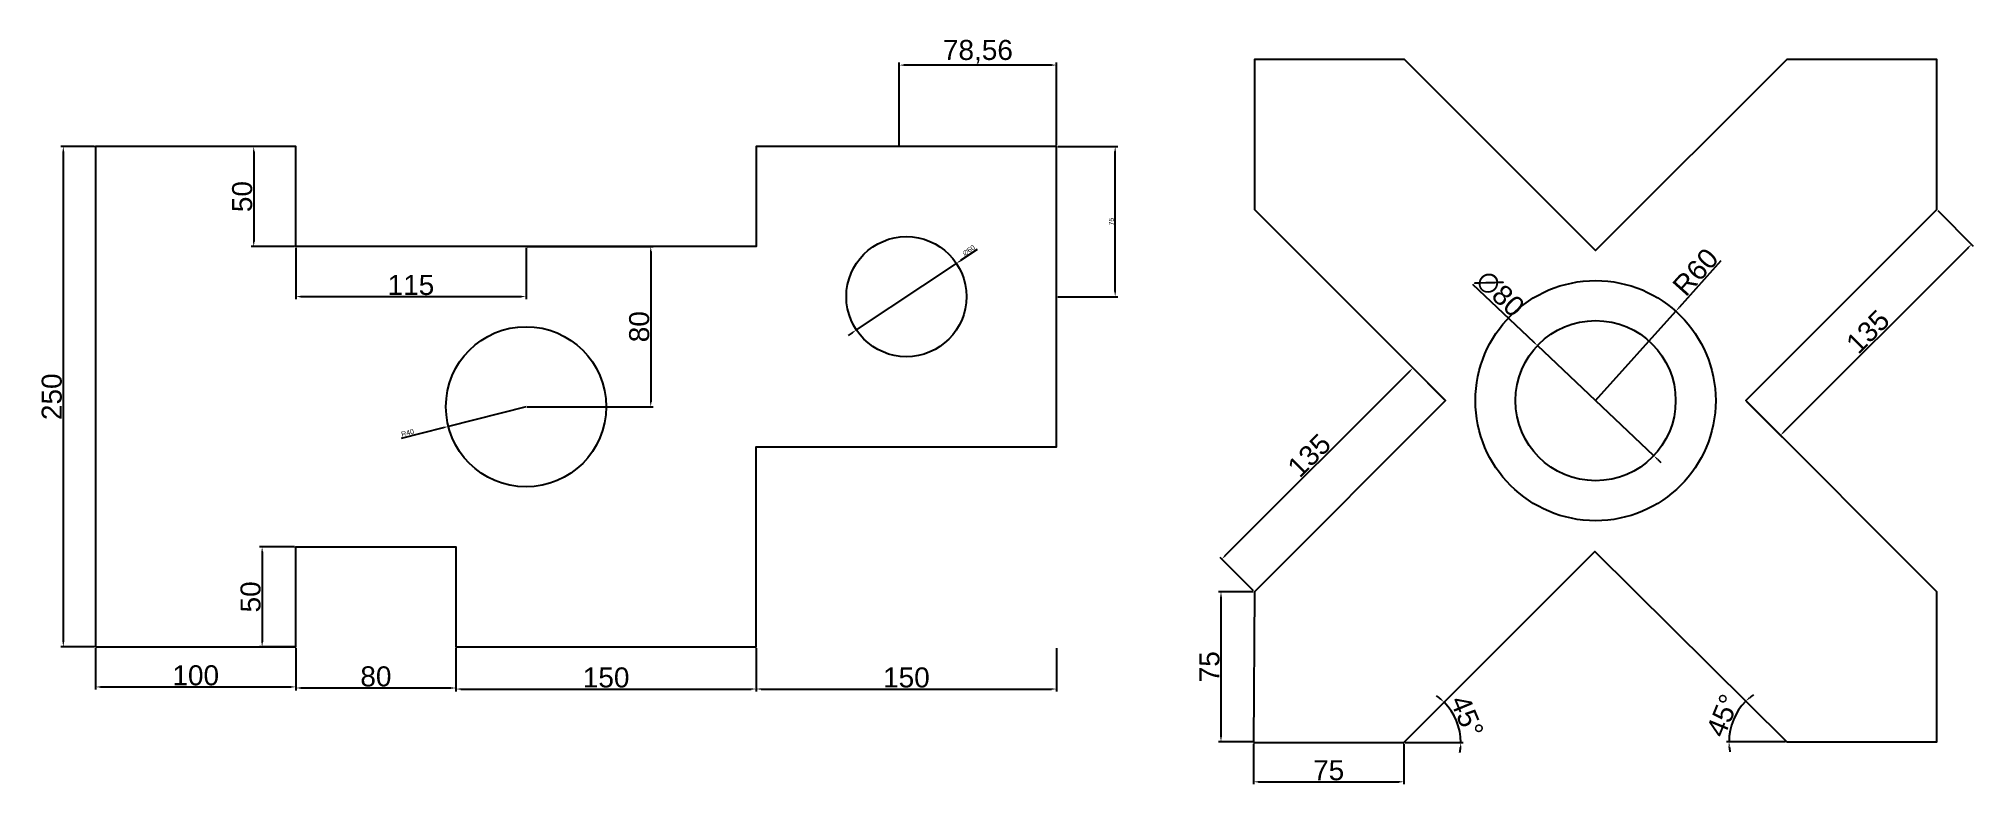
# Model space of a CAD drawing. Header units: millimetres. Extents: x 2826 to 3793, y 1421 to 1794.
import ezdxf

# ---------------------------------------------------------------- set-up
doc = ezdxf.new("R2010")
doc.units = ezdxf.units.MM
doc.styles.get("Standard").update_dxf_attribs({"font": 'arial.ttf'})
doc.dimstyles.new('ISO-25', dxfattribs={"dimtxt": 2.5, "dimasz": 2.5, "dimexe": 1.25, "dimexo": 0.625, "dimtad": 1, "dimtxsty": 'Standard', "dimcen": 2.5, "dimadec": 0, "dimazin": 0, "dimtfac": 1, "dimtmove": 0, "dimatfit": 3, "dimfxl": 1, "dimarcsym": 0})

# ---------------------------------------------------------------- blocks, each defined once
blk = doc.blocks.new('*D27')
at = {"color": 0, "linetype": 'Continuous', "lineweight": -2, "transparency": 16777216}
for p, q in [((2854.06, 1739.84), (2837.28, 1739.84)), ((2838.53, 1737.34), (2838.53, 1492.34)), ((2854.06, 1489.84), (2837.28, 1489.84))]:
    blk.add_line(p, q, dxfattribs=at)
at = {"color": 0, "linetype": 'Continuous', "transparency": 16777216}
for points in [[(2838.12, 1737.34), (2838.95, 1737.34), (2838.53, 1739.84)], [(2838.12, 1492.34), (2838.95, 1492.34), (2838.53, 1489.84)]]:
    blk.add_solid(points, dxfattribs=at)
at = {"layer": 'Defpoints', "color": 0, "linetype": 'Continuous', "transparency": 16777216}
for p in [(2854.69, 1739.84), (2838.53, 1489.84), (2854.69, 1489.84)]:
    blk.add_point(p, dxfattribs=at)
at = {"color": 0, "linetype": 'Continuous', "transparency": 16777216, "insert": (2832.8, 1614.84), "char_height": 10, "attachment_point": 5, "rotation": 90}
blk.add_mtext('250', dxfattribs=at)
blk = doc.blocks.new('*D28')
at = {"color": 0, "linetype": 'Continuous', "lineweight": -2, "transparency": 16777216}
for p, q in [((2854.69, 1489.22), (2854.69, 1468.6)), ((2954.69, 1489.22), (2954.69, 1468.6)), ((2857.19, 1469.85), (2952.19, 1469.85))]:
    blk.add_line(p, q, dxfattribs=at)
at = {"color": 0, "linetype": 'Continuous', "transparency": 16777216}
for points in [[(2857.19, 1470.27), (2857.19, 1469.44), (2854.69, 1469.85)], [(2952.19, 1470.27), (2952.19, 1469.44), (2954.69, 1469.85)]]:
    blk.add_solid(points, dxfattribs=at)
at = {"layer": 'Defpoints', "color": 0, "linetype": 'Continuous', "transparency": 16777216}
for p in [(2854.69, 1489.84), (2954.69, 1489.84), (2954.69, 1469.85)]:
    blk.add_point(p, dxfattribs=at)
at = {"color": 0, "linetype": 'Continuous', "transparency": 16777216, "insert": (2904.69, 1475.59), "char_height": 10, "attachment_point": 5}
blk.add_mtext('100', dxfattribs=at)
blk = doc.blocks.new('*D29')
at = {"color": 0, "linetype": 'Continuous', "lineweight": -2, "transparency": 16777216}
for p, q in [((2954.69, 1489.22), (2954.69, 1468.08)), ((3034.69, 1489.22), (3034.69, 1468.08)), ((2957.19, 1469.33), (3032.19, 1469.33))]:
    blk.add_line(p, q, dxfattribs=at)
at = {"color": 0, "linetype": 'Continuous', "transparency": 16777216}
for points in [[(2957.19, 1469.75), (2957.19, 1468.91), (2954.69, 1469.33)], [(3032.19, 1469.75), (3032.19, 1468.91), (3034.69, 1469.33)]]:
    blk.add_solid(points, dxfattribs=at)
at = {"layer": 'Defpoints', "color": 0, "linetype": 'Continuous', "transparency": 16777216}
for p in [(2954.69, 1489.84), (3034.69, 1489.84), (3034.69, 1469.33)]:
    blk.add_point(p, dxfattribs=at)
at = {"color": 0, "linetype": 'Continuous', "transparency": 16777216, "insert": (2994.69, 1475.06), "char_height": 10, "attachment_point": 5}
blk.add_mtext('80', dxfattribs=at)
blk = doc.blocks.new('*D30')
at = {"color": 0, "linetype": 'Continuous', "lineweight": -2, "transparency": 16777216}
for p, q in [((3034.69, 1489.22), (3034.69, 1467.55)), ((3184.69, 1489.22), (3184.69, 1467.55)), ((3037.19, 1468.8), (3182.19, 1468.8))]:
    blk.add_line(p, q, dxfattribs=at)
at = {"color": 0, "linetype": 'Continuous', "transparency": 16777216}
for points in [[(3037.19, 1469.22), (3037.19, 1468.39), (3034.69, 1468.8)], [(3182.19, 1469.22), (3182.19, 1468.39), (3184.69, 1468.8)]]:
    blk.add_solid(points, dxfattribs=at)
at = {"layer": 'Defpoints', "color": 0, "linetype": 'Continuous', "transparency": 16777216}
for p in [(3034.69, 1489.84), (3184.69, 1489.84), (3184.69, 1468.8)]:
    blk.add_point(p, dxfattribs=at)
at = {"color": 0, "linetype": 'Continuous', "transparency": 16777216, "insert": (3109.69, 1474.53), "char_height": 10, "attachment_point": 5}
blk.add_mtext('150', dxfattribs=at)
blk = doc.blocks.new('*D23')
at = {"color": 0, "linetype": 'Continuous', "lineweight": -2, "transparency": 16777216}
for p, q in [((3184.69, 1489.22), (3184.69, 1467.55)), ((3334.69, 1489.22), (3334.69, 1467.55)), ((3187.19, 1468.8), (3332.19, 1468.8))]:
    blk.add_line(p, q, dxfattribs=at)
at = {"color": 0, "linetype": 'Continuous', "transparency": 16777216}
for points in [[(3187.19, 1469.22), (3187.19, 1468.39), (3184.69, 1468.8)], [(3332.19, 1469.22), (3332.19, 1468.39), (3334.69, 1468.8)]]:
    blk.add_solid(points, dxfattribs=at)
at = {"layer": 'Defpoints', "color": 0, "linetype": 'Continuous', "transparency": 16777216}
for p in [(3184.69, 1489.84), (3334.69, 1489.84), (3334.69, 1468.8)]:
    blk.add_point(p, dxfattribs=at)
at = {"color": 0, "linetype": 'Continuous', "transparency": 16777216, "insert": (3259.69, 1474.53), "char_height": 10, "attachment_point": 5}
blk.add_mtext('150', dxfattribs=at)
blk = doc.blocks.new('*D31')
at = {"color": 0, "linetype": 'Continuous', "lineweight": -2, "transparency": 16777216}
for p, q in [((3335.31, 1739.84), (3365.23, 1739.84)), ((3363.98, 1667.34), (3363.98, 1737.34)), ((3335.31, 1664.84), (3365.23, 1664.84))]:
    blk.add_line(p, q, dxfattribs=at)
at = {"color": 0, "linetype": 'Continuous', "transparency": 16777216}
for points in [[(3363.56, 1737.34), (3364.39, 1737.34), (3363.98, 1739.84)], [(3363.56, 1667.34), (3364.39, 1667.34), (3363.98, 1664.84)]]:
    blk.add_solid(points, dxfattribs=at)
at = {"layer": 'Defpoints', "color": 0, "linetype": 'Continuous', "transparency": 16777216}
for p in [(3334.69, 1739.84), (3363.98, 1739.84), (3334.69, 1664.84)]:
    blk.add_point(p, dxfattribs=at)
at = {"color": 0, "linetype": 'Continuous', "transparency": 16777216, "insert": (3362.08, 1702.34), "char_height": 2.5, "attachment_point": 5, "rotation": 90}
blk.add_mtext('75', dxfattribs=at)
blk = doc.blocks.new('*D24')
at = {"color": 0, "linetype": 'Continuous', "lineweight": -2, "transparency": 16777216}
for p, q in [((3256.13, 1740.47), (3256.13, 1781.79)), ((3332.19, 1780.54), (3258.63, 1780.54)), ((3334.69, 1740.47), (3334.69, 1781.79))]:
    blk.add_line(p, q, dxfattribs=at)
at = {"color": 0, "linetype": 'Continuous', "transparency": 16777216}
for points in [[(3258.63, 1780.96), (3258.63, 1780.13), (3256.13, 1780.54)], [(3332.19, 1780.96), (3332.19, 1780.13), (3334.69, 1780.54)]]:
    blk.add_solid(points, dxfattribs=at)
at = {"layer": 'Defpoints', "color": 0, "linetype": 'Continuous', "transparency": 16777216}
for p in [(3256.13, 1780.54), (3256.13, 1739.84), (3334.69, 1739.84)]:
    blk.add_point(p, dxfattribs=at)
at = {"color": 0, "linetype": 'Continuous', "transparency": 16777216, "insert": (3295.41, 1787.18), "char_height": 10, "attachment_point": 5}
blk.add_mtext('78,56', dxfattribs=at)
blk = doc.blocks.new('*D25')
at = {"color": 0, "linetype": 'Continuous', "lineweight": -2, "transparency": 16777216}
for p, q in [((3070.31, 1689.84), (3133.23, 1689.84)), ((3131.98, 1687.34), (3131.98, 1612.34)), ((3070.31, 1609.84), (3133.23, 1609.84))]:
    blk.add_line(p, q, dxfattribs=at)
at = {"color": 0, "linetype": 'Continuous', "transparency": 16777216}
for points in [[(3131.56, 1687.34), (3132.4, 1687.34), (3131.98, 1689.84)], [(3131.56, 1612.34), (3132.4, 1612.34), (3131.98, 1609.84)]]:
    blk.add_solid(points, dxfattribs=at)
at = {"layer": 'Defpoints', "color": 0, "linetype": 'Continuous', "transparency": 16777216}
for p in [(3069.69, 1689.84), (3069.69, 1609.84), (3131.98, 1609.84)]:
    blk.add_point(p, dxfattribs=at)
at = {"color": 0, "linetype": 'Continuous', "transparency": 16777216, "insert": (3126.25, 1649.84), "char_height": 10, "attachment_point": 5, "rotation": 90}
blk.add_mtext('80', dxfattribs=at)
blk = doc.blocks.new('*D32')
at = {"color": 0, "linetype": 'Continuous', "lineweight": -2, "transparency": 16777216}
for p, q in [((2954.69, 1689.22), (2954.69, 1663.64)), ((3069.69, 1689.22), (3069.69, 1663.64)), ((2957.19, 1664.89), (3067.19, 1664.89))]:
    blk.add_line(p, q, dxfattribs=at)
at = {"color": 0, "linetype": 'Continuous', "transparency": 16777216}
for points in [[(2957.19, 1665.3), (2957.19, 1664.47), (2954.69, 1664.89)], [(3067.19, 1665.3), (3067.19, 1664.47), (3069.69, 1664.89)]]:
    blk.add_solid(points, dxfattribs=at)
at = {"layer": 'Defpoints', "color": 0, "linetype": 'Continuous', "transparency": 16777216}
for p in [(2954.69, 1689.84), (3069.69, 1689.84), (3069.69, 1664.89)]:
    blk.add_point(p, dxfattribs=at)
at = {"color": 0, "linetype": 'Continuous', "transparency": 16777216, "insert": (3012.19, 1670.62), "char_height": 10, "attachment_point": 5}
blk.add_mtext('115', dxfattribs=at)
blk = doc.blocks.new('*D33')
at = {"color": 0, "linetype": 'Continuous', "lineweight": -2, "transparency": 16777216}
for p, q in [((2954.06, 1739.84), (2932.4, 1739.84)), ((2933.65, 1737.34), (2933.65, 1692.34)), ((2954.06, 1689.84), (2932.4, 1689.84))]:
    blk.add_line(p, q, dxfattribs=at)
at = {"color": 0, "linetype": 'Continuous', "transparency": 16777216}
for points in [[(2933.24, 1737.34), (2934.07, 1737.34), (2933.65, 1739.84)], [(2933.24, 1692.34), (2934.07, 1692.34), (2933.65, 1689.84)]]:
    blk.add_solid(points, dxfattribs=at)
at = {"layer": 'Defpoints', "color": 0, "linetype": 'Continuous', "transparency": 16777216}
for p in [(2954.69, 1739.84), (2933.65, 1689.84), (2954.69, 1689.84)]:
    blk.add_point(p, dxfattribs=at)
at = {"color": 0, "linetype": 'Continuous', "transparency": 16777216, "insert": (2927.92, 1714.84), "char_height": 10, "attachment_point": 5, "rotation": 90}
blk.add_mtext('50', dxfattribs=at)
blk = doc.blocks.new('*D34')
at = {"color": 0, "linetype": 'Continuous', "lineweight": -2, "transparency": 16777216}
for p, q in [((2954.06, 1539.84), (2936.61, 1539.84)), ((2937.86, 1537.34), (2937.86, 1492.34)), ((2954.06, 1489.84), (2936.61, 1489.84))]:
    blk.add_line(p, q, dxfattribs=at)
at = {"color": 0, "linetype": 'Continuous', "transparency": 16777216}
for points in [[(2937.45, 1537.34), (2938.28, 1537.34), (2937.86, 1539.84)], [(2937.45, 1492.34), (2938.28, 1492.34), (2937.86, 1489.84)]]:
    blk.add_solid(points, dxfattribs=at)
at = {"layer": 'Defpoints', "color": 0, "linetype": 'Continuous', "transparency": 16777216}
for p in [(2954.69, 1539.84), (2937.86, 1489.84), (2954.69, 1489.84)]:
    blk.add_point(p, dxfattribs=at)
at = {"color": 0, "linetype": 'Continuous', "transparency": 16777216, "insert": (2932.13, 1514.84), "char_height": 10, "attachment_point": 5, "rotation": 90}
blk.add_mtext('50', dxfattribs=at)
blk = doc.blocks.new('*D35')
at = {"color": 0, "linetype": 'Continuous', "lineweight": -2, "transparency": 16777216}
for p, q in [((3069.69, 1609.84), (3030.91, 1600.02)), ((3007.49, 1594.08), (3028.49, 1599.41))]:
    blk.add_line(p, q, dxfattribs=at)
at = {"color": 0, "linetype": 'Continuous', "transparency": 16777216}
blk.add_solid([(3028.39, 1599.81), (3028.59, 1599), (3030.91, 1600.02)], dxfattribs=at)
at = {"layer": 'Defpoints', "color": 0, "linetype": 'Continuous', "transparency": 16777216}
for p in [(3069.69, 1609.84), (3030.91, 1600.02)]:
    blk.add_point(p, dxfattribs=at)
at = {"color": 0, "linetype": 'Continuous', "transparency": 16777216, "insert": (3010.52, 1596.81), "char_height": 2.5, "attachment_point": 5, "rotation": 14.21736}
blk.add_mtext('R40', dxfattribs=at)
blk = doc.blocks.new('*D36')
at = {"color": 0, "linetype": 'Continuous', "lineweight": -2, "transparency": 16777216}
for p, q in [((3295.11, 1688.4), (3286.75, 1682.84)), ((3234.71, 1648.23), (3284.67, 1681.45)), ((3232.63, 1646.85), (3230.54, 1645.46))]:
    blk.add_line(p, q, dxfattribs=at)
at = {"color": 0, "linetype": 'Continuous', "transparency": 16777216}
for points in [[(3286.52, 1683.19), (3286.98, 1682.49), (3284.67, 1681.45)], [(3232.39, 1647.19), (3232.86, 1646.5), (3234.71, 1648.23)]]:
    blk.add_solid(points, dxfattribs=at)
at = {"layer": 'Defpoints', "color": 0, "linetype": 'Continuous', "transparency": 16777216}
for p in [(3284.67, 1681.45), (3234.71, 1648.23)]:
    blk.add_point(p, dxfattribs=at)
at = {"color": 0, "linetype": 'Continuous', "transparency": 16777216, "insert": (3290.88, 1687.95), "char_height": 2.5, "attachment_point": 5, "rotation": 33.62204}
blk.add_mtext('∅60', dxfattribs=at)
blk = doc.blocks.new('*D37')
at = {"color": 0, "linetype": 'Continuous', "lineweight": -2, "transparency": 16777216}
for p, q in [((3433.13, 1441.44), (3433.13, 1421.2)), ((3508.13, 1441.44), (3508.13, 1421.2)), ((3435.63, 1422.45), (3505.63, 1422.45))]:
    blk.add_line(p, q, dxfattribs=at)
at = {"color": 0, "linetype": 'Continuous', "transparency": 16777216}
for points in [[(3435.63, 1422.86), (3435.63, 1422.03), (3433.13, 1422.45)], [(3505.63, 1422.86), (3505.63, 1422.03), (3508.13, 1422.45)]]:
    blk.add_solid(points, dxfattribs=at)
at = {"layer": 'Defpoints', "color": 0, "linetype": 'Continuous', "transparency": 16777216}
for p in [(3433.13, 1442.06), (3508.13, 1442.06), (3508.13, 1422.45)]:
    blk.add_point(p, dxfattribs=at)
at = {"color": 0, "linetype": 'Continuous', "transparency": 16777216, "insert": (3470.63, 1428.16), "char_height": 10, "attachment_point": 5}
blk.add_mtext('75', dxfattribs=at)
blk = doc.blocks.new('*D38')
at = {"color": 0, "linetype": 'Continuous', "lineweight": -2, "transparency": 16777216}
for p, q in [((3432.87, 1517.43), (3415.58, 1517.43)), ((3416.83, 1514.93), (3416.83, 1444.93)), ((3432.87, 1442.43), (3415.58, 1442.43))]:
    blk.add_line(p, q, dxfattribs=at)
at = {"color": 0, "linetype": 'Continuous', "transparency": 16777216}
for points in [[(3416.41, 1514.93), (3417.25, 1514.93), (3416.83, 1517.43)], [(3416.41, 1444.93), (3417.25, 1444.93), (3416.83, 1442.43)]]:
    blk.add_solid(points, dxfattribs=at)
at = {"layer": 'Defpoints', "color": 0, "linetype": 'Continuous', "transparency": 16777216}
for p in [(3433.5, 1517.43), (3416.83, 1442.43), (3433.5, 1442.43)]:
    blk.add_point(p, dxfattribs=at)
at = {"color": 0, "linetype": 'Continuous', "transparency": 16777216, "insert": (3411.12, 1479.93), "char_height": 10, "attachment_point": 5, "rotation": 90}
blk.add_mtext('75', dxfattribs=at)
blk = doc.blocks.new('*D39')
at = {"color": 0, "linetype": 'Continuous', "lineweight": -2, "transparency": 16777216}
for p, q in [((3418.99, 1535.47), (3510.92, 1627.39)), ((3528.51, 1613.33), (3511.8, 1630.04)), ((3433.05, 1517.87), (3416.34, 1534.58))]:
    blk.add_line(p, q, dxfattribs=at)
at = {"color": 0, "linetype": 'Continuous', "transparency": 16777216}
for points in [[(3510.62, 1627.69), (3511.21, 1627.1), (3512.68, 1629.16)], [(3418.7, 1535.76), (3419.29, 1535.17), (3417.22, 1533.7)]]:
    blk.add_solid(points, dxfattribs=at)
at = {"layer": 'Defpoints', "color": 0, "linetype": 'Continuous', "transparency": 16777216}
for p in [(3512.68, 1629.16), (3528.96, 1612.89), (3433.5, 1517.43)]:
    blk.add_point(p, dxfattribs=at)
at = {"color": 0, "linetype": 'Continuous', "transparency": 16777216, "insert": (3460.9, 1585.49), "char_height": 10, "attachment_point": 5, "rotation": 45}
blk.add_mtext('135', dxfattribs=at)
blk = doc.blocks.new('*D26')
at = {"color": 0, "linetype": 'Continuous', "lineweight": -2, "transparency": 16777216}
for p, q in [((3666.54, 1682.7), (3645.68, 1659.43)), ((3603.96, 1612.89), (3644.01, 1657.56))]:
    blk.add_line(p, q, dxfattribs=at)
at = {"color": 0, "linetype": 'Continuous', "transparency": 16777216}
blk.add_solid([(3645.37, 1659.7), (3645.99, 1659.15), (3644.01, 1657.56)], dxfattribs=at)
at = {"layer": 'Defpoints', "color": 0, "linetype": 'Continuous', "transparency": 16777216}
for p in [(3644.01, 1657.56), (3603.96, 1612.89)]:
    blk.add_point(p, dxfattribs=at)
at = {"color": 0, "linetype": 'Continuous', "transparency": 16777216, "insert": (3653.89, 1677.18), "char_height": 10, "attachment_point": 5, "rotation": 48.12466}
blk.add_mtext('R60', dxfattribs=at)
blk = doc.blocks.new('*D40')
at = {"color": 0, "linetype": 'Continuous', "lineweight": -2, "transparency": 16777216}
for p, q in [((3542.51, 1671.08), (3573.1, 1642.11)), ((3633, 1585.38), (3574.91, 1640.39)), ((3634.81, 1583.66), (3636.63, 1581.95))]:
    blk.add_line(p, q, dxfattribs=at)
at = {"color": 0, "linetype": 'Continuous', "transparency": 16777216}
for points in [[(3573.38, 1642.41), (3572.81, 1641.81), (3574.91, 1640.39)], [(3635.1, 1583.97), (3634.53, 1583.36), (3633, 1585.38)]]:
    blk.add_solid(points, dxfattribs=at)
at = {"layer": 'Defpoints', "color": 0, "linetype": 'Continuous', "transparency": 16777216}
for p in [(3574.91, 1640.39), (3633, 1585.38)]:
    blk.add_point(p, dxfattribs=at)
at = {"color": 0, "linetype": 'Continuous', "transparency": 16777216, "insert": (3556.23, 1666.36), "char_height": 10, "attachment_point": 5, "rotation": 316.55917}
blk.add_mtext('∅80', dxfattribs=at)
blk = doc.blocks.new('*D41')
at = {"color": 0, "linetype": 'Continuous', "lineweight": -2, "transparency": 16777216}
blk.add_line((3508.76, 1442.06), (3537.88, 1442.06), dxfattribs=at)
for start, end in [(50.02851, 55.05702), (0, 45), (349.94298, 354.97149)]:
    blk.add_arc((3508.13, 1442.06), 28.49, start, end, dxfattribs=at)
at = {"color": 0, "linetype": 'Continuous', "transparency": 16777216}
for points in [[(3526.72, 1464.21), (3526.16, 1463.59), (3528.28, 1462.21)], [(3536.1, 1439.58), (3536.93, 1439.55), (3536.63, 1442.06)]]:
    blk.add_solid(points, dxfattribs=at)
at = {"layer": 'Defpoints', "color": 0, "linetype": 'Continuous', "transparency": 16777216}
for p in [(3603.59, 1537.52), (3433.13, 1442.06), (3508.13, 1442.06), (3508.13, 1442.06), (3535.66, 1449.44)]:
    blk.add_point(p, dxfattribs=at)
at = {"color": 0, "linetype": 'Continuous', "transparency": 16777216, "insert": (3539.73, 1455.15), "char_height": 10, "attachment_point": 5, "rotation": 292.5}
blk.add_mtext('45°', dxfattribs=at)
blk = doc.blocks.new('*D42')
at = {"color": 0, "linetype": 'Continuous', "lineweight": -2, "transparency": 16777216}
blk.add_line((3698.79, 1442.43), (3669.36, 1442.43), dxfattribs=at)
for start, end in [(135.2191, 180), (125.26932, 130.24421), (184.97489, 189.94978)]:
    blk.add_arc((3699.42, 1442.43), 28.8, start, end, dxfattribs=at)
at = {"color": 0, "linetype": 'Continuous', "transparency": 16777216}
for points in [[(3681.09, 1464.11), (3680.53, 1464.72), (3678.97, 1462.72)], [(3670.31, 1439.91), (3671.14, 1439.95), (3670.61, 1442.43)]]:
    blk.add_solid(points, dxfattribs=at)
at = {"layer": 'Defpoints', "color": 0, "linetype": 'Continuous', "transparency": 16777216}
for p in [(3603.59, 1537.52), (3674.44, 1456.77), (3699.42, 1442.43), (3699.42, 1442.43), (3774.42, 1442.43)]:
    blk.add_point(p, dxfattribs=at)
at = {"color": 0, "linetype": 'Continuous', "transparency": 16777216, "insert": (3667.51, 1455.57), "char_height": 10, "attachment_point": 5, "rotation": 67.60955}
blk.add_mtext('45°', dxfattribs=at)
blk = doc.blocks.new('*D43')
at = {"color": 0, "linetype": 'Continuous', "lineweight": -2, "transparency": 16777216}
for p, q in [((3774.86, 1707.91), (3792.64, 1690.12)), ((3789.99, 1689.24), (3698.06, 1597.32)), ((3679.4, 1612.45), (3697.18, 1594.67))]:
    blk.add_line(p, q, dxfattribs=at)
at = {"color": 0, "linetype": 'Continuous', "transparency": 16777216}
for points in [[(3789.69, 1689.54), (3790.28, 1688.95), (3791.75, 1691.01)], [(3697.77, 1597.61), (3698.36, 1597.02), (3696.29, 1595.55)]]:
    blk.add_solid(points, dxfattribs=at)
at = {"layer": 'Defpoints', "color": 0, "linetype": 'Continuous', "transparency": 16777216}
for p in [(3774.42, 1708.35), (3678.96, 1612.89), (3696.29, 1595.55)]:
    blk.add_point(p, dxfattribs=at)
at = {"color": 0, "linetype": 'Continuous', "transparency": 16777216, "insert": (3739.97, 1647.33), "char_height": 10, "attachment_point": 5, "rotation": 45}
blk.add_mtext('135', dxfattribs=at)

msp = doc.modelspace()

# ---------------------------------------------------------------- linework, layer by layer
for points in [[(3508.132, 1442.063), (3603.592, 1537.522), (3699.416, 1442.428), (3774.416, 1442.428), (3774.416, 1517.428), (3678.956, 1612.888), (3774.416, 1708.347), (3774.416, 1783.347), (3699.416, 1783.347), (3603.956, 1687.888), (3603.956, 1687.888), (3508.497, 1783.347), (3433.497, 1783.347), (3433.497, 1708.347), (3528.956, 1612.888), (3433.497, 1517.428), (3433.132, 1442.063)], [(2854.688, 1489.843), (2954.688, 1489.843), (2954.688, 1539.843), (3034.688, 1539.843), (3034.688, 1489.843), (3184.688, 1489.843), (3184.688, 1589.843), (3334.688, 1589.843), (3334.688, 1739.843), (3184.688, 1739.843), (3184.688, 1689.843), (2954.688, 1689.843), (2954.688, 1739.843), (2854.688, 1739.843), (2854.688, 1489.843)], [(3334.688, 1739.843), (3259.688, 1739.843)], [(3433.132, 1442.063), (3508.132, 1442.063)]]:
    msp.add_lwpolyline(points)
for centre, radius in [((3259.688, 1664.843), 30), ((3603.956, 1612.888), 60), ((3603.956, 1612.888), 40), ((3069.688, 1609.843), 40)]:
    msp.add_circle(centre, radius)

# ---------------------------------------------------------------- dimensions: what is measured, and where the dimension line sits
at = {"linetype": 'Continuous'}
for base, p1, p2, picture, middle in [((3256.132, 1780.542), (3334.688, 1739.843), (3256.132, 1739.843), '*D24', (3295.41, 1787.176)), ((3069.688, 1664.888), (2954.688, 1689.843), (3069.688, 1689.843), '*D32', (3012.188, 1670.619)), ((2954.688, 1469.854), (2854.688, 1489.843), (2954.688, 1489.843), '*D28', (2904.688, 1475.585)), ((3034.688, 1469.329), (2954.688, 1489.843), (3034.688, 1489.843), '*D29', (2994.688, 1475.059)), ((3184.688, 1468.803), (3034.688, 1489.843), (3184.688, 1489.843), '*D30', (3109.688, 1474.534)), ((3334.688, 1468.803), (3184.688, 1489.843), (3334.688, 1489.843), '*D23', (3259.688, 1474.534)), ((3508.132, 1422.445), (3433.132, 1442.063), (3508.132, 1442.063), '*D37', (3470.632, 1428.155))]:
    dim = msp.add_linear_dim(base=base, p1=p1, p2=p2, dimstyle='ISO-25', override={"dimtxt": 10}, dxfattribs=at)
    dim.commit()
    dim.dimension.update_dxf_attribs({"geometry": picture, "text_midpoint": middle})
for base, p1, p2, picture, middle in [((2838.534, 1489.843), (2854.688, 1739.843), (2854.688, 1489.843), '*D27', (2832.803, 1614.843)), ((2933.654, 1689.843), (2954.688, 1739.843), (2954.688, 1689.843), '*D33', (2927.923, 1714.843)), ((3131.981, 1609.843), (3069.688, 1689.843), (3069.688, 1609.843), '*D25', (3126.25, 1649.843)), ((2937.862, 1489.843), (2954.688, 1539.843), (2954.688, 1489.843), '*D34', (2932.132, 1514.843)), ((3416.83, 1442.428), (3433.497, 1517.428), (3433.497, 1442.428), '*D38', (3411.12, 1479.928))]:
    dim = msp.add_linear_dim(base=base, p1=p1, p2=p2, angle=90, dimstyle='ISO-25', override={"dimtxt": 10}, dxfattribs=at)
    dim.commit()
    dim.dimension.update_dxf_attribs({"geometry": picture, "text_midpoint": middle})
dim = msp.add_aligned_dim(p1=(3334.688, 1664.843), p2=(3334.688, 1739.843), distance=-29.288, dimstyle='ISO-25', dxfattribs=at)
dim.commit()
dim.dimension.update_dxf_attribs({"geometry": '*D31', "text_midpoint": (3362.08, 1702.343)})
for p1, p2, distance, picture, middle in [((3774.416, 1708.347), (3678.956, 1612.888), 24.52, '*D43', (3739.97, 1647.334)), ((3433.497, 1517.428), (3528.956, 1612.888), 23.013, '*D39', (3460.899, 1585.485))]:
    dim = msp.add_aligned_dim(p1=p1, p2=p2, distance=distance, dimstyle='ISO-25', override={"dimtxt": 10}, dxfattribs=at)
    dim.commit()
    dim.dimension.update_dxf_attribs({"geometry": picture, "text_midpoint": middle})
dim = msp.add_diameter_dim_2p(p1=(3234.707, 1648.232), p2=(3284.67, 1681.455), dimstyle='ISO-25', dxfattribs=at)
dim.commit()
dim.dimension.update_dxf_attribs({"geometry": '*D36', "text_midpoint": (3290.882, 1687.953)})
dim = msp.add_radius_dim(center=(3603.956, 1612.888), mpoint=(3644.007, 1657.564), dimstyle='ISO-25', override={"dimtxt": 10}, dxfattribs=at)
dim.commit()
dim.dimension.update_dxf_attribs({"geometry": '*D26', "text_midpoint": (3658.161, 1673.352), "dimtype": 164})
dim = msp.add_diameter_dim_2p(p1=(3633, 1585.384), p2=(3574.913, 1640.392), dimstyle='ISO-25', override={"dimtxt": 10}, dxfattribs=at)
dim.commit()
dim.dimension.update_dxf_attribs({"geometry": '*D40', "text_midpoint": (3552.1, 1661.996), "dimtype": 163})
dim = msp.add_radius_dim(center=(3069.688, 1609.843), mpoint=(3030.914, 1600.019), dimstyle='ISO-25', dxfattribs=at)
dim.commit()
dim.dimension.update_dxf_attribs({"geometry": '*D35', "text_midpoint": (3010.986, 1594.97), "dimtype": 164})
for base, line1, line2, picture, middle in [((3535.656, 1449.438), ((3433.132, 1442.063), (3508.132, 1442.063)), ((3508.132, 1442.063), (3603.592, 1537.522)), '*D41', (3539.734, 1455.152)), ((3674.436, 1456.765), ((3603.592, 1537.522), (3699.416, 1442.428)), ((3699.416, 1442.428), (3774.416, 1442.428)), '*D42', (3667.506, 1455.574))]:
    dim = msp.add_angular_dim_2l(base=base, line1=line1, line2=line2, dimstyle='ISO-25', override={"dimtxt": 10}, dxfattribs=at)
    dim.commit()
    dim.dimension.update_dxf_attribs({"geometry": picture, "text_midpoint": middle})

doc.saveas('drawing.dxf')
